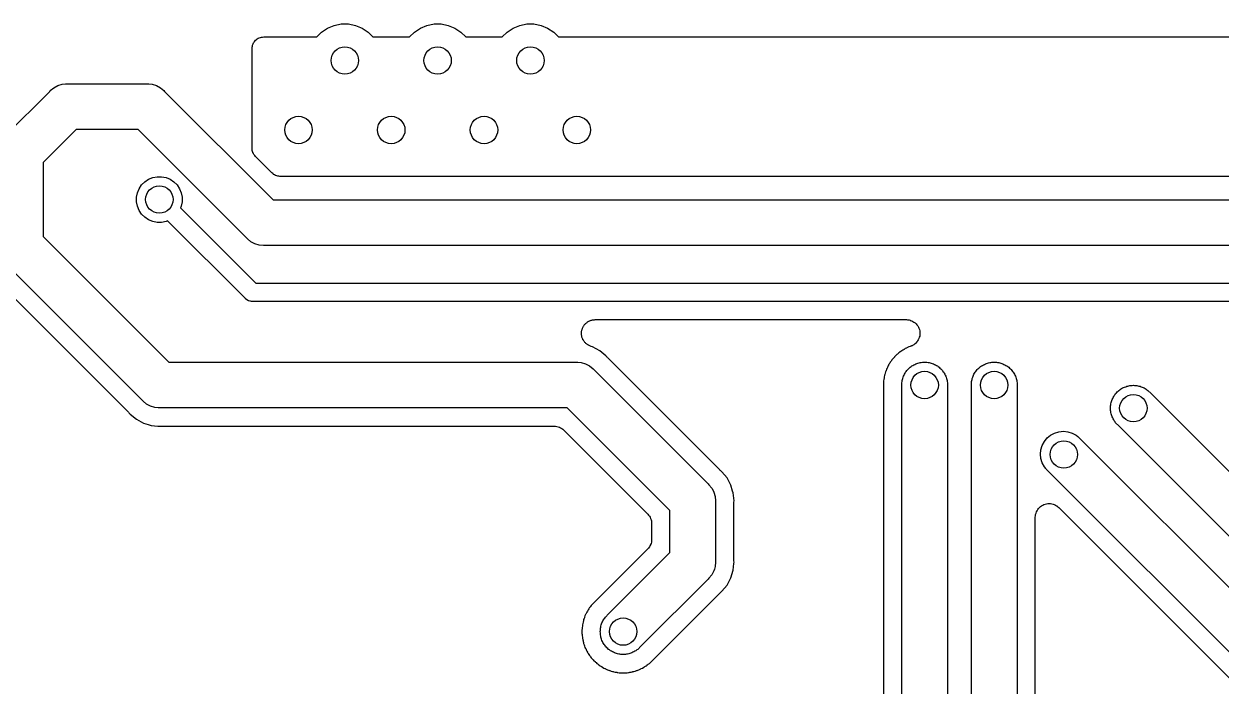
# Model space of a CAD drawing. Extents: x 86.1 to 156.1, y -71.5 to -29.3.
# Drawn here: x 101.9 to 115.01, y -36.57 to -29.32 of the extents above; entities that cross this region are included whole.
import ezdxf

# ---------------------------------------------------------------- set-up
doc = ezdxf.new("R2010")
doc.units = 0
doc.layers.add('BLACK', color=7, linetype='CONTINUOUS')

msp = doc.modelspace()

# ---------------------------------------------------------------- linework, layer by layer
at = {"layer": 'BLACK', "linetype": 'CONTINUOUS'}
for p, q in [((105.155, -29.4073), (105.221, -29.3635)), ((105.221, -29.3635), (105.293, -29.3334)), ((105.293, -29.3334), (105.371, -29.318)), ((105.371, -29.318), (105.449, -29.318)), ((105.449, -29.318), (105.527, -29.3334)), ((105.527, -29.3334), (105.599, -29.3635)), ((105.599, -29.3635), (105.665, -29.4073)), ((106.171, -29.4073), (106.237, -29.3635)), ((106.237, -29.3635), (106.309, -29.3334)), ((106.309, -29.3334), (106.387, -29.318)), ((106.387, -29.318), (106.465, -29.318)), ((106.465, -29.318), (106.543, -29.3334)), ((106.543, -29.3334), (106.615, -29.3635)), ((106.615, -29.3635), (106.681, -29.4073)), ((107.187, -29.4073), (107.253, -29.3635)), ((107.253, -29.3635), (107.325, -29.3334)), ((107.325, -29.3334), (107.403, -29.318)), ((107.403, -29.318), (107.481, -29.318)), ((107.481, -29.318), (107.559, -29.3334)), ((107.559, -29.3334), (107.631, -29.3635)), ((107.631, -29.3635), (107.697, -29.4073)), ((104.424, -29.5061), (104.432, -29.4969)), ((104.432, -29.4963), (104.441, -29.4888)), ((104.432, -29.4966), (104.432, -29.4963)), ((104.432, -29.4969), (104.432, -29.4966)), ((104.441, -29.4888), (104.451, -29.4812)), ((104.451, -29.4807), (104.462, -29.4752)), ((104.451, -29.481), (104.451, -29.4807)), ((104.451, -29.4812), (104.451, -29.481)), ((104.462, -29.4752), (104.473, -29.4696)), ((104.473, -29.4692), (104.485, -29.4659)), ((104.473, -29.4695), (104.473, -29.4692)), ((104.473, -29.4696), (104.473, -29.4695)), ((104.485, -29.4659), (104.496, -29.4624)), ((104.496, -29.4624), (104.497, -29.4624)), ((104.497, -29.4622), (104.509, -29.4612)), ((104.497, -29.4624), (104.497, -29.4622)), ((104.509, -29.4612), (104.521, -29.46)), ((104.521, -29.46), (105.102, -29.46)), ((105.102, -29.46), (105.155, -29.4073)), ((105.665, -29.4073), (105.718, -29.46)), ((105.718, -29.46), (106.118, -29.46)), ((106.118, -29.46), (106.171, -29.4073)), ((106.681, -29.4073), (106.734, -29.46)), ((106.734, -29.46), (107.134, -29.46)), ((107.134, -29.46), (107.187, -29.4073)), ((107.697, -29.4073), (107.75, -29.46)), ((107.75, -29.46), (130.017, -29.46)), ((104.394, -29.5852), (104.395, -29.5733)), ((104.394, -29.5861), (104.394, -29.5852)), ((104.394, -29.587), (104.394, -29.5861)), ((104.394, -29.5861), (104.394, -29.5861)), ((104.394, -29.5861), (104.394, -29.5861)), ((104.394, -30.681), (104.394, -29.587)), ((104.395, -29.5733), (104.397, -29.5615)), ((104.397, -29.5606), (104.4, -29.5492)), ((104.397, -29.561), (104.397, -29.5606)), ((104.397, -29.5615), (104.397, -29.561)), ((104.4, -29.5492), (104.404, -29.5378)), ((104.404, -29.537), (104.41, -29.5265)), ((104.404, -29.5374), (104.404, -29.537)), ((104.404, -29.5378), (104.404, -29.5374)), ((104.41, -29.5265), (104.416, -29.516)), ((104.416, -29.5152), (104.424, -29.5061)), ((104.416, -29.5156), (104.416, -29.5152)), ((104.416, -29.516), (104.416, -29.5156)), ((102.184, -30.0484), (102.222, -30.0171)), ((102.222, -30.0171), (102.266, -29.9939)), ((102.266, -29.9939), (102.313, -29.9796)), ((102.313, -29.9796), (102.35, -29.976)), ((102.35, -29.976), (102.362, -29.9748)), ((102.35, -29.976), (102.35, -29.976)), ((102.362, -29.9748), (102.374, -29.976)), ((102.374, -29.976), (103.238, -29.976)), ((103.238, -29.976), (103.25, -29.9748)), ((103.25, -29.9748), (103.262, -29.976)), ((103.262, -29.976), (103.299, -29.9796)), ((103.299, -29.9796), (103.346, -29.9939)), ((103.346, -29.9939), (103.39, -30.0171)), ((103.39, -30.0171), (103.428, -30.0484)), ((101.686, -30.5485), (102.177, -30.0579)), ((102.177, -30.0579), (102.184, -30.0484)), ((103.428, -30.0484), (103.435, -30.0579)), ((103.435, -30.0579), (104.624, -31.246)), ((102.466, -30.476), (102.104, -30.8376)), ((103.146, -30.476), (102.466, -30.476)), ((104.335, -31.6641), (103.146, -30.476)), ((104.395, -30.6927), (104.394, -30.681)), ((104.396, -30.7044), (104.395, -30.6927)), ((104.396, -30.705), (104.396, -30.7044)), ((104.396, -30.7057), (104.396, -30.705)), ((104.4, -30.7169), (104.396, -30.7057)), ((104.403, -30.7282), (104.4, -30.7169)), ((104.403, -30.7288), (104.403, -30.7282)), ((104.404, -30.7294), (104.403, -30.7288)), ((104.409, -30.7398), (104.404, -30.7294)), ((104.414, -30.7502), (104.409, -30.7398)), ((104.415, -30.7507), (104.414, -30.7502)), ((104.415, -30.7513), (104.415, -30.7507)), ((104.423, -30.7604), (104.415, -30.7513)), ((104.43, -30.7695), (104.423, -30.7604)), ((104.431, -30.7705), (104.43, -30.7695)), ((104.431, -30.7708), (104.431, -30.7705)), ((104.431, -30.7705), (104.431, -30.7705)), ((104.431, -30.7705), (104.431, -30.7705)), ((104.611, -30.9508), (104.431, -30.7708)), ((102.104, -30.8376), (102.104, -31.6464)), ((103.184, -31.0826), (103.219, -31.0478)), ((103.219, -31.0478), (103.26, -31.0205)), ((103.26, -31.0205), (103.305, -31.0016)), ((103.305, -31.0016), (103.353, -30.992)), ((103.353, -30.992), (103.403, -30.992)), ((103.403, -30.992), (103.451, -31.0016)), ((103.451, -31.0016), (103.496, -31.0205)), ((103.496, -31.0205), (103.537, -31.0478)), ((103.537, -31.0478), (103.572, -31.0826)), ((104.62, -30.9582), (104.611, -30.9508)), ((104.629, -30.9658), (104.62, -30.9582)), ((104.63, -30.9661), (104.629, -30.9658)), ((104.63, -30.9665), (104.63, -30.9661)), ((104.641, -30.9721), (104.63, -30.9665)), ((104.651, -30.9777), (104.641, -30.9721)), ((104.652, -30.9779), (104.651, -30.9777)), ((104.652, -30.9782), (104.652, -30.9779)), ((104.663, -30.9817), (104.652, -30.9782)), ((104.675, -30.9852), (104.663, -30.9817)), ((104.675, -30.9853), (104.675, -30.9852)), ((104.676, -30.9855), (104.675, -30.9853)), ((104.688, -30.9867), (104.676, -30.9855)), ((104.699, -30.988), (104.688, -30.9867)), ((104.701, -30.988), (104.699, -30.988)), ((128.168, -30.988), (104.701, -30.988)), ((104.701, -30.988), (104.701, -30.988)), ((104.701, -30.988), (104.701, -30.988)), ((104.701, -30.988), (104.701, -30.988)), ((103.128, -31.2174), (103.138, -31.1691)), ((103.138, -31.1691), (103.156, -31.1236)), ((103.156, -31.1236), (103.184, -31.0826)), ((103.572, -31.0826), (103.6, -31.1236)), ((103.6, -31.1236), (103.618, -31.1691)), ((103.618, -31.1691), (103.628, -31.2174)), ((103.128, -31.2666), (103.128, -31.2174)), ((103.138, -31.3149), (103.128, -31.2666)), ((103.156, -31.3604), (103.138, -31.3149)), ((103.618, -31.3149), (103.611, -31.3333)), ((103.611, -31.3333), (104.435, -32.158)), ((103.628, -31.2666), (103.618, -31.3149)), ((103.628, -31.2174), (103.628, -31.2666)), ((104.624, -31.246), (128.004, -31.246)), ((103.184, -31.4014), (103.156, -31.3604)), ((103.219, -31.4362), (103.184, -31.4014)), ((103.26, -31.4635), (103.219, -31.4362)), ((103.305, -31.4824), (103.26, -31.4635)), ((103.353, -31.492), (103.305, -31.4824)), ((103.403, -31.492), (103.353, -31.492)), ((103.451, -31.4824), (103.403, -31.492)), ((103.469, -31.4748), (103.451, -31.4824)), ((104.32, -32.3252), (103.469, -31.4748)), ((102.104, -31.6464), (103.482, -33.024)), ((104.342, -31.6736), (104.335, -31.6641)), ((104.38, -31.7049), (104.342, -31.6736)), ((104.417, -31.7243), (104.38, -31.7049)), ((104.424, -31.7281), (104.417, -31.7243)), ((104.471, -31.7424), (104.424, -31.7281)), ((104.52, -31.7472), (104.471, -31.7424)), ((104.532, -31.746), (104.52, -31.7472)), ((127.912, -31.746), (104.532, -31.746)), ((103.193, -33.4421), (101.686, -31.9355)), ((101.557, -32.089), (103.039, -33.5714)), ((104.435, -32.158), (123.439, -32.158)), ((104.323, -32.3291), (104.32, -32.3252)), ((104.338, -32.3415), (104.323, -32.3291)), ((104.356, -32.3508), (104.338, -32.3415)), ((104.369, -32.3548), (104.356, -32.3508)), ((104.374, -32.3566), (104.369, -32.3548)), ((104.376, -32.3567), (104.374, -32.3566)), ((104.389, -32.358), (104.376, -32.3567)), ((104.394, -32.3585), (104.389, -32.358)), ((104.389, -32.358), (104.389, -32.358)), ((104.399, -32.358), (104.394, -32.3585)), ((123.403, -32.358), (104.399, -32.358)), ((108.013, -32.6499), (108.016, -32.6433)), ((108.016, -32.6433), (108.019, -32.6365)), ((108.019, -32.6365), (108.023, -32.6305)), ((108.023, -32.6305), (108.027, -32.6241)), ((108.027, -32.6241), (108.031, -32.6184)), ((108.031, -32.6184), (108.036, -32.6122)), ((108.036, -32.6122), (108.041, -32.6071)), ((108.041, -32.6071), (108.045, -32.6016)), ((108.045, -32.6016), (108.051, -32.5969)), ((108.051, -32.5969), (108.056, -32.5916)), ((108.056, -32.5916), (108.062, -32.5876)), ((108.062, -32.5876), (108.068, -32.5831)), ((108.068, -32.5831), (108.075, -32.5796)), ((108.075, -32.5796), (108.081, -32.5755)), ((108.081, -32.5755), (108.088, -32.5727)), ((108.088, -32.5727), (108.094, -32.5693)), ((108.094, -32.5693), (108.101, -32.5672)), ((108.101, -32.5672), (108.108, -32.5643)), ((108.108, -32.5643), (108.115, -32.563)), ((108.115, -32.563), (108.122, -32.5609)), ((108.122, -32.5609), (108.129, -32.5601)), ((108.129, -32.5601), (108.137, -32.5587)), ((108.137, -32.5587), (108.144, -32.5587)), ((108.144, -32.5587), (108.151, -32.558)), ((108.151, -32.558), (111.559, -32.558)), ((111.559, -32.558), (111.56, -32.558)), ((111.56, -32.558), (111.56, -32.558)), ((111.56, -32.558), (111.56, -32.558)), ((111.56, -32.558), (111.561, -32.558)), ((111.561, -32.558), (111.572, -32.5593)), ((111.572, -32.5593), (111.574, -32.5593)), ((111.574, -32.5593), (111.576, -32.5598)), ((111.576, -32.5598), (111.59, -32.5612)), ((111.59, -32.5612), (111.59, -32.5613)), ((111.59, -32.5613), (111.59, -32.5613)), ((111.59, -32.5613), (111.602, -32.5652)), ((111.602, -32.5652), (111.603, -32.5654)), ((111.603, -32.5654), (111.603, -32.5656)), ((111.603, -32.5656), (111.603, -32.5656)), ((111.603, -32.5656), (111.617, -32.5701)), ((111.617, -32.5701), (111.618, -32.5701)), ((111.618, -32.5701), (111.618, -32.5701)), ((111.618, -32.5701), (111.63, -32.5771)), ((111.63, -32.5771), (111.643, -32.5841)), ((111.643, -32.5841), (111.643, -32.5842)), ((111.643, -32.5842), (111.643, -32.5842)), ((111.643, -32.5842), (111.655, -32.5938)), ((111.655, -32.5938), (111.666, -32.6029)), ((111.666, -32.6029), (111.666, -32.603)), ((111.666, -32.603), (111.666, -32.603)), ((111.666, -32.603), (111.675, -32.6145)), ((111.675, -32.6145), (111.684, -32.6257)), ((111.684, -32.6257), (111.684, -32.6258)), ((111.684, -32.6258), (111.684, -32.6259)), ((111.684, -32.6259), (111.691, -32.6392)), ((111.691, -32.6392), (111.698, -32.6516)), ((108.001, -32.707), (108.002, -32.6996)), ((108.002, -32.7142), (108.001, -32.707)), ((108.002, -32.6921), (108.003, -32.685)), ((108.002, -32.6996), (108.002, -32.6921)), ((108.002, -32.7214), (108.002, -32.7142)), ((108.003, -32.7287), (108.002, -32.7214)), ((108.003, -32.685), (108.004, -32.6778)), ((108.004, -32.7361), (108.003, -32.7287)), ((108.004, -32.6778), (108.006, -32.6707)), ((108.006, -32.743), (108.004, -32.7361)), ((108.006, -32.6707), (108.008, -32.6635)), ((108.007, -32.7502), (108.006, -32.743)), ((108.01, -32.7571), (108.007, -32.7502)), ((108.008, -32.6635), (108.011, -32.6568)), ((108.012, -32.7642), (108.01, -32.7571)), ((108.011, -32.6568), (108.013, -32.6499)), ((108.015, -32.7706), (108.012, -32.7642)), ((108.018, -32.7773), (108.015, -32.7706)), ((108.022, -32.7836), (108.018, -32.7773)), ((111.697, -32.7661), (111.69, -32.7786)), ((111.69, -32.7786), (111.69, -32.7789)), ((111.701, -32.7515), (111.697, -32.7659)), ((111.697, -32.7659), (111.697, -32.766)), ((111.697, -32.766), (111.697, -32.7661)), ((111.698, -32.6516), (111.698, -32.6517)), ((111.698, -32.6517), (111.698, -32.6518)), ((111.698, -32.6518), (111.702, -32.6664)), ((111.706, -32.7382), (111.701, -32.7515)), ((111.702, -32.6664), (111.706, -32.6797)), ((111.706, -32.6797), (111.706, -32.6798)), ((111.706, -32.6798), (111.706, -32.6799)), ((111.706, -32.6799), (111.707, -32.6947)), ((111.707, -32.7235), (111.706, -32.738)), ((111.706, -32.738), (111.706, -32.7381)), ((111.706, -32.7381), (111.706, -32.7382)), ((111.707, -32.6947), (111.709, -32.7089)), ((111.709, -32.709), (111.707, -32.7235)), ((111.709, -32.7089), (111.709, -32.7089)), ((111.709, -32.7089), (111.709, -32.709)), ((108.026, -32.7901), (108.022, -32.7836)), ((108.03, -32.7958), (108.026, -32.7901)), ((108.034, -32.8018), (108.03, -32.7958)), ((108.039, -32.8072), (108.034, -32.8018)), ((108.044, -32.813), (108.039, -32.8072)), ((108.049, -32.8176), (108.044, -32.813)), ((108.055, -32.8228), (108.049, -32.8176)), ((108.061, -32.827), (108.055, -32.8228)), ((108.066, -32.8318), (108.061, -32.827)), ((108.073, -32.8353), (108.066, -32.8318)), ((108.079, -32.8394), (108.073, -32.8353)), ((108.085, -32.8423), (108.079, -32.8394)), ((108.092, -32.8459), (108.085, -32.8423)), ((108.099, -32.8481), (108.092, -32.8459)), ((108.106, -32.8509), (108.099, -32.8481)), ((108.108, -32.8515), (108.106, -32.8509)), ((108.123, -32.8562), (108.108, -32.8515)), ((108.201, -32.898), (108.123, -32.8562)), ((108.27, -32.9543), (108.201, -32.898)), ((111.496, -32.9088), (111.49, -32.9122)), ((111.497, -32.9074), (111.496, -32.9088)), ((111.509, -32.898), (111.497, -32.9074)), ((111.522, -32.891), (111.509, -32.898)), ((111.527, -32.8875), (111.522, -32.891)), ((111.533, -32.8846), (111.527, -32.8875)), ((111.535, -32.8835), (111.533, -32.8846)), ((111.547, -32.8752), (111.535, -32.8835)), ((111.561, -32.8695), (111.547, -32.8752)), ((111.566, -32.8666), (111.561, -32.8695)), ((111.572, -32.8642), (111.566, -32.8666)), ((111.574, -32.8632), (111.572, -32.8642)), ((111.587, -32.8562), (111.574, -32.8632)), ((111.601, -32.8519), (111.587, -32.8562)), ((111.607, -32.8495), (111.601, -32.8519)), ((111.613, -32.8478), (111.607, -32.8495)), ((111.615, -32.847), (111.613, -32.8478)), ((111.616, -32.8466), (111.615, -32.847)), ((111.622, -32.8432), (111.616, -32.8466)), ((111.628, -32.8407), (111.622, -32.8432)), ((111.633, -32.8373), (111.628, -32.8407)), ((111.642, -32.8329), (111.633, -32.8373)), ((111.649, -32.8269), (111.642, -32.8328)), ((111.642, -32.8328), (111.642, -32.8329)), ((111.642, -32.8329), (111.642, -32.8329)), ((111.653, -32.8245), (111.649, -32.8269)), ((111.656, -32.8215), (111.653, -32.8245)), ((111.664, -32.8144), (111.656, -32.8215)), ((111.672, -32.8055), (111.664, -32.8143)), ((111.664, -32.8143), (111.664, -32.8144)), ((111.664, -32.8144), (111.664, -32.8144)), ((111.673, -32.8039), (111.672, -32.8055)), ((111.675, -32.8019), (111.673, -32.8039)), ((111.683, -32.7919), (111.675, -32.8019)), ((111.689, -32.7801), (111.683, -32.7917)), ((111.683, -32.7917), (111.683, -32.7918)), ((111.683, -32.7918), (111.683, -32.7919)), ((111.69, -32.7796), (111.689, -32.7801)), ((111.69, -32.7789), (111.69, -32.7796)), ((103.482, -33.024), (107.938, -33.024)), ((107.938, -33.024), (107.95, -33.0228)), ((107.95, -33.0228), (107.962, -33.024)), ((107.962, -33.024), (107.999, -33.0276)), ((107.999, -33.0276), (108.046, -33.0419)), ((108.279, -32.9657), (108.27, -32.9543)), ((108.284, -32.9702), (108.279, -32.9657)), ((108.288, -32.9752), (108.284, -32.9702)), ((108.289, -32.9767), (108.288, -32.9752)), ((109.517, -34.205), (108.289, -32.9767)), ((111.376, -33.0377), (111.372, -33.0429)), ((111.377, -33.0359), (111.376, -33.0377)), ((111.384, -33.0228), (111.377, -33.0359)), ((111.393, -33.0113), (111.384, -33.0228)), ((111.397, -33.0061), (111.393, -33.0113)), ((111.401, -33.0012), (111.397, -33.0061)), ((111.402, -32.9995), (111.401, -33.0012)), ((111.41, -32.9871), (111.402, -32.9995)), ((111.421, -32.9766), (111.41, -32.9871)), ((111.425, -32.9717), (111.421, -32.9766)), ((111.43, -32.9673), (111.425, -32.9717)), ((111.431, -32.9657), (111.43, -32.9673)), ((111.44, -32.9543), (111.431, -32.9657)), ((111.452, -32.9448), (111.44, -32.9543)), ((111.456, -32.9404), (111.452, -32.9448)), ((111.461, -32.9364), (111.456, -32.9404)), ((111.463, -32.935), (111.461, -32.9364)), ((111.473, -32.9245), (111.463, -32.935)), ((111.485, -32.9162), (111.473, -32.9245)), ((111.49, -32.9122), (111.485, -32.9162)), ((111.664, -33.0419), (111.676, -33.0383)), ((111.676, -33.0383), (111.687, -33.0336)), ((111.687, -33.0336), (111.699, -33.0312)), ((111.699, -33.0312), (111.711, -33.0276)), ((111.711, -33.0276), (111.723, -33.0264)), ((111.723, -33.0264), (111.735, -33.024)), ((111.735, -33.024), (111.748, -33.024)), ((111.748, -33.024), (111.76, -33.0228)), ((111.76, -33.0228), (111.772, -33.024)), ((111.772, -33.024), (111.785, -33.024)), ((111.785, -33.024), (111.797, -33.0264)), ((111.797, -33.0264), (111.809, -33.0276)), ((111.809, -33.0276), (111.821, -33.0312)), ((111.821, -33.0312), (111.833, -33.0336)), ((111.833, -33.0336), (111.844, -33.0383)), ((111.844, -33.0383), (111.856, -33.0419)), ((112.426, -33.0419), (112.438, -33.0383)), ((112.438, -33.0383), (112.449, -33.0336)), ((112.449, -33.0336), (112.461, -33.0312)), ((112.461, -33.0312), (112.473, -33.0276)), ((112.473, -33.0276), (112.485, -33.0264)), ((112.485, -33.0264), (112.497, -33.024)), ((112.497, -33.024), (112.51, -33.024)), ((112.51, -33.024), (112.522, -33.0228)), ((112.522, -33.0228), (112.534, -33.024)), ((112.534, -33.024), (112.547, -33.024)), ((112.547, -33.024), (112.559, -33.0264)), ((112.559, -33.0264), (112.571, -33.0276)), ((112.571, -33.0276), (112.583, -33.0312)), ((112.583, -33.0312), (112.595, -33.0336)), ((112.595, -33.0336), (112.606, -33.0383)), ((112.606, -33.0383), (112.618, -33.0419)), ((108.046, -33.0419), (108.09, -33.0651)), ((108.09, -33.0651), (108.128, -33.0964)), ((108.128, -33.0964), (108.135, -33.1059)), ((108.135, -33.1059), (109.388, -34.3585)), ((111.321, -33.1716), (111.317, -33.1858)), ((111.322, -33.1654), (111.321, -33.1716)), ((111.324, -33.1594), (111.322, -33.1654)), ((111.327, -33.1427), (111.324, -33.1573)), ((111.324, -33.1573), (111.324, -33.1594)), ((111.333, -33.129), (111.327, -33.1427)), ((111.335, -33.123), (111.333, -33.129)), ((111.337, -33.1172), (111.335, -33.123)), ((111.338, -33.1152), (111.337, -33.1172)), ((111.342, -33.101), (111.338, -33.1152)), ((111.349, -33.0879), (111.342, -33.101)), ((111.352, -33.082), (111.349, -33.0879)), ((111.355, -33.0765), (111.352, -33.082)), ((111.356, -33.0746), (111.355, -33.0765)), ((111.361, -33.0608), (111.356, -33.0746)), ((111.369, -33.0485), (111.361, -33.0608)), ((111.372, -33.0429), (111.369, -33.0485)), ((111.528, -33.1779), (111.534, -33.167)), ((111.534, -33.167), (111.538, -33.1556)), ((111.538, -33.1556), (111.545, -33.1453)), ((111.545, -33.1453), (111.551, -33.1344)), ((111.551, -33.1344), (111.559, -33.1249)), ((111.559, -33.1249), (111.566, -33.1146)), ((111.566, -33.1146), (111.575, -33.1059)), ((111.575, -33.1059), (111.582, -33.0964)), ((111.582, -33.0964), (111.592, -33.0885)), ((111.592, -33.0885), (111.601, -33.0798)), ((111.601, -33.0798), (111.611, -33.0729)), ((111.611, -33.0729), (111.62, -33.0651)), ((111.62, -33.0651), (111.631, -33.0593)), ((111.631, -33.0593), (111.642, -33.0525)), ((111.642, -33.0525), (111.653, -33.0477)), ((111.653, -33.0477), (111.664, -33.0419)), ((111.856, -33.0419), (111.867, -33.0477)), ((111.867, -33.0477), (111.878, -33.0525)), ((111.878, -33.0525), (111.889, -33.0593)), ((111.889, -33.0593), (111.9, -33.0651)), ((111.9, -33.0651), (111.909, -33.073)), ((111.909, -33.073), (111.919, -33.0798)), ((111.919, -33.0798), (111.928, -33.0885)), ((111.928, -33.0885), (111.938, -33.0964)), ((111.938, -33.0964), (111.945, -33.1059)), ((111.945, -33.1059), (111.954, -33.1146)), ((111.954, -33.1146), (111.961, -33.1249)), ((111.961, -33.1249), (111.969, -33.1344)), ((111.969, -33.1344), (111.975, -33.1453)), ((111.975, -33.1453), (111.982, -33.1556)), ((111.982, -33.1556), (111.986, -33.167)), ((111.986, -33.167), (111.992, -33.1779)), ((112.29, -33.1779), (112.296, -33.167)), ((112.296, -33.167), (112.3, -33.1556)), ((112.3, -33.1556), (112.307, -33.1453)), ((112.307, -33.1453), (112.313, -33.1344)), ((112.313, -33.1344), (112.321, -33.1249)), ((112.321, -33.1249), (112.328, -33.1146)), ((112.328, -33.1146), (112.337, -33.1059)), ((112.337, -33.1059), (112.344, -33.0964)), ((112.344, -33.0964), (112.354, -33.0885)), ((112.354, -33.0885), (112.363, -33.0798)), ((112.363, -33.0798), (112.373, -33.0729)), ((112.373, -33.0729), (112.382, -33.0651)), ((112.382, -33.0651), (112.393, -33.0593)), ((112.393, -33.0593), (112.404, -33.0525)), ((112.404, -33.0525), (112.415, -33.0477)), ((112.415, -33.0477), (112.426, -33.0419)), ((112.618, -33.0419), (112.629, -33.0477)), ((112.629, -33.0477), (112.64, -33.0525)), ((112.64, -33.0525), (112.651, -33.0593)), ((112.651, -33.0593), (112.662, -33.0651)), ((112.662, -33.0651), (112.671, -33.073)), ((112.671, -33.073), (112.681, -33.0798)), ((112.681, -33.0798), (112.69, -33.0885)), ((112.69, -33.0885), (112.7, -33.0964)), ((112.7, -33.0964), (112.707, -33.1059)), ((112.707, -33.1059), (112.716, -33.1146)), ((112.716, -33.1146), (112.723, -33.1249)), ((112.723, -33.1249), (112.731, -33.1344)), ((112.731, -33.1344), (112.737, -33.1453)), ((112.737, -33.1453), (112.744, -33.1556)), ((112.744, -33.1556), (112.748, -33.167)), ((112.748, -33.167), (112.754, -33.1779)), ((111.313, -33.2151), (111.31, -33.2297)), ((111.31, -33.2297), (111.31, -33.3331)), ((111.314, -33.2088), (111.313, -33.2151)), ((111.315, -33.2026), (111.314, -33.2088)), ((111.317, -33.1858), (111.315, -33.2005)), ((111.315, -33.2005), (111.315, -33.2026)), ((111.51, -33.2494), (111.512, -33.2373)), ((111.51, -33.2986), (111.51, -33.2494)), ((111.51, -41.6437), (111.51, -33.2986)), ((111.51, -33.2986), (111.51, -33.2986)), ((111.512, -33.2373), (111.514, -33.225)), ((111.514, -33.225), (111.517, -33.2132)), ((111.517, -33.2132), (111.52, -33.2011)), ((111.52, -33.2011), (111.524, -33.1897)), ((111.524, -33.1897), (111.528, -33.1779)), ((111.992, -33.1779), (111.996, -33.1897)), ((111.996, -33.1897), (112, -33.2011)), ((112, -33.2011), (112.003, -33.2132)), ((112.003, -33.2132), (112.006, -33.225)), ((112.006, -33.225), (112.008, -33.2373)), ((112.008, -33.2373), (112.01, -33.2494)), ((112.01, -33.2494), (112.01, -42.517)), ((112.272, -33.2494), (112.274, -33.2373)), ((112.272, -33.2986), (112.272, -33.2494)), ((112.272, -38.8497), (112.272, -33.2986)), ((112.272, -33.2986), (112.272, -33.2986)), ((112.274, -33.2373), (112.276, -33.225)), ((112.276, -33.225), (112.279, -33.2132)), ((112.279, -33.2132), (112.282, -33.2011)), ((112.282, -33.2011), (112.286, -33.1897)), ((112.286, -33.1897), (112.29, -33.1779)), ((112.754, -33.1779), (112.758, -33.1897)), ((112.758, -33.1897), (112.762, -33.2011)), ((112.762, -33.2011), (112.765, -33.2132)), ((112.765, -33.2132), (112.768, -33.225)), ((112.768, -33.225), (112.77, -33.2373)), ((112.77, -33.2373), (112.772, -33.2494)), ((112.772, -33.2494), (112.772, -38.7584)), ((113.928, -33.3065), (113.939, -33.3017)), ((113.939, -33.3017), (113.95, -33.2959)), ((113.95, -33.2959), (113.962, -33.2923)), ((113.962, -33.2923), (113.973, -33.2876)), ((113.973, -33.2876), (113.985, -33.2852)), ((113.985, -33.2852), (113.997, -33.2816)), ((113.997, -33.2816), (114.009, -33.2804)), ((114.009, -33.2804), (114.021, -33.278)), ((114.021, -33.278), (114.034, -33.278)), ((114.034, -33.278), (114.046, -33.2768)), ((114.046, -33.2768), (114.058, -33.278)), ((114.058, -33.278), (114.071, -33.278)), ((114.071, -33.278), (114.083, -33.2804)), ((114.083, -33.2804), (114.095, -33.2816)), ((114.095, -33.2816), (114.107, -33.2852)), ((114.107, -33.2852), (114.119, -33.2876)), ((114.119, -33.2876), (114.13, -33.2923)), ((114.13, -33.2923), (114.142, -33.2959)), ((114.142, -33.2959), (114.153, -33.3017)), ((114.153, -33.3017), (114.164, -33.3065)), ((111.31, -33.3331), (111.31, -33.3331)), ((111.31, -33.3331), (111.31, -41.6265)), ((113.81, -33.4437), (113.814, -33.4319)), ((113.814, -33.4319), (113.82, -33.421)), ((113.82, -33.421), (113.824, -33.4096)), ((113.824, -33.4096), (113.831, -33.3993)), ((113.831, -33.3993), (113.837, -33.3884)), ((113.837, -33.3884), (113.845, -33.3789)), ((113.845, -33.3789), (113.852, -33.3686)), ((113.852, -33.3686), (113.861, -33.3599)), ((113.861, -33.3599), (113.868, -33.3504)), ((113.868, -33.3504), (113.878, -33.3426)), ((113.878, -33.3426), (113.887, -33.3338)), ((113.887, -33.3338), (113.897, -33.3269)), ((113.897, -33.3269), (113.906, -33.3191)), ((113.906, -33.3191), (113.917, -33.3133)), ((113.917, -33.3133), (113.928, -33.3065)), ((114.164, -33.3065), (114.175, -33.3133)), ((114.175, -33.3133), (114.186, -33.3191)), ((114.186, -33.3191), (114.195, -33.3269)), ((114.195, -33.3269), (114.205, -33.3338)), ((114.205, -33.3338), (114.24, -33.3686)), ((114.24, -33.3686), (114.24, -33.3686)), ((114.24, -33.3686), (121.262, -40.39)), ((103.2, -33.4516), (103.193, -33.4421)), ((103.238, -33.4829), (103.2, -33.4516)), ((103.282, -33.5061), (103.238, -33.4829)), ((103.329, -33.5204), (103.282, -33.5061)), ((103.366, -33.524), (103.329, -33.5204)), ((103.378, -33.5252), (103.366, -33.524)), ((103.366, -33.524), (103.366, -33.524)), ((103.39, -33.524), (103.378, -33.5252)), ((107.846, -33.524), (103.39, -33.524)), ((108.97, -34.6476), (107.846, -33.524)), ((113.795, -33.528), (113.796, -33.5157)), ((113.796, -33.5403), (113.795, -33.528)), ((113.796, -33.5034), (113.798, -33.4913)), ((113.796, -33.5157), (113.796, -33.5034)), ((113.796, -33.5526), (113.796, -33.5403)), ((113.798, -33.5647), (113.796, -33.5526)), ((113.798, -33.4913), (113.8, -33.479)), ((113.8, -33.577), (113.798, -33.5647)), ((113.8, -33.479), (113.803, -33.4672)), ((113.803, -33.4672), (113.806, -33.4551)), ((113.806, -33.4551), (113.81, -33.4437)), ((103.039, -33.5714), (103.04, -33.5728)), ((103.04, -33.5728), (103.044, -33.5778)), ((103.044, -33.5778), (103.049, -33.5823)), ((103.049, -33.5823), (103.058, -33.5937)), ((103.058, -33.5937), (103.127, -33.65)), ((103.127, -33.65), (103.205, -33.6918)), ((103.205, -33.6918), (103.257, -33.7074)), ((113.803, -33.5888), (113.8, -33.577)), ((113.806, -33.6009), (113.803, -33.5888)), ((113.81, -33.6123), (113.806, -33.6009)), ((113.814, -33.6241), (113.81, -33.6123)), ((113.82, -33.635), (113.814, -33.6241)), ((113.824, -33.6464), (113.82, -33.635)), ((113.831, -33.6567), (113.824, -33.6464)), ((113.837, -33.6676), (113.831, -33.6567)), ((113.845, -33.6771), (113.837, -33.6676)), ((113.852, -33.6874), (113.845, -33.6771)), ((113.887, -33.7222), (113.852, -33.6874)), ((103.257, -33.7074), (103.257, -33.7074)), ((103.257, -33.7074), (103.29, -33.7175)), ((103.29, -33.7175), (103.363, -33.7247)), ((103.363, -33.7247), (103.363, -33.7247)), ((103.363, -33.7247), (103.378, -33.7262)), ((103.378, -33.7262), (103.393, -33.7247)), ((103.393, -33.7247), (103.395, -33.7245)), ((103.395, -33.7245), (103.401, -33.7246)), ((103.401, -33.7246), (103.407, -33.724)), ((103.407, -33.724), (107.701, -33.724)), ((107.701, -33.724), (107.702, -33.724)), ((107.702, -33.724), (107.702, -33.724)), ((107.702, -33.724), (107.702, -33.724)), ((107.702, -33.724), (107.704, -33.724)), ((107.704, -33.724), (107.717, -33.7256)), ((107.717, -33.7256), (107.731, -33.727)), ((107.731, -33.727), (107.732, -33.7272)), ((107.732, -33.7272), (107.733, -33.7273)), ((107.733, -33.7273), (107.746, -33.7315)), ((107.746, -33.7315), (107.759, -33.7355)), ((107.759, -33.7355), (107.76, -33.7359)), ((107.76, -33.7359), (107.761, -33.7361)), ((107.761, -33.7361), (107.773, -33.7428)), ((107.773, -33.7428), (107.785, -33.7494)), ((107.785, -33.7494), (107.786, -33.7499)), ((107.786, -33.7499), (107.786, -33.7502)), ((107.786, -33.7502), (107.797, -33.7592)), ((107.797, -33.7592), (107.808, -33.7679)), ((107.808, -33.7679), (108.726, -34.6865)), ((113.102, -33.8544), (113.14, -33.8231)), ((113.14, -33.8231), (113.184, -33.7999)), ((113.184, -33.7999), (113.231, -33.7856)), ((113.231, -33.7856), (113.28, -33.7808)), ((113.28, -33.7808), (113.329, -33.7856)), ((113.329, -33.7856), (113.376, -33.7999)), ((113.376, -33.7999), (113.42, -33.8231)), ((113.42, -33.8231), (113.438, -33.8381)), ((120.973, -40.8081), (113.887, -33.7222)), ((113.887, -33.7222), (113.887, -33.7222)), ((113.034, -33.983), (113.048, -33.9359)), ((113.048, -33.9359), (113.071, -33.8924)), ((113.071, -33.8924), (113.102, -33.8544)), ((113.438, -33.8381), (113.443, -33.8418)), ((113.443, -33.8418), (113.478, -33.8766)), ((113.478, -33.8766), (113.478, -33.8766)), ((113.478, -33.8766), (120.754, -41.152)), ((113.029, -34.032), (113.034, -33.983)), ((113.034, -34.081), (113.029, -34.032)), ((113.048, -34.1281), (113.034, -34.081)), ((109.522, -34.209), (109.517, -34.205)), ((109.527, -34.2135), (109.522, -34.209)), ((109.528, -34.2148), (109.527, -34.2135)), ((109.54, -34.2243), (109.528, -34.2148)), ((113.071, -34.1716), (113.048, -34.1281)), ((113.086, -34.1898), (113.071, -34.1716)), ((113.09, -34.1954), (113.086, -34.1898)), ((113.125, -34.2302), (113.09, -34.1954)), ((109.596, -34.2928), (109.54, -34.2243)), ((109.638, -34.371), (109.596, -34.2928)), ((120.465, -41.5701), (113.125, -34.2302)), ((113.125, -34.2302), (113.125, -34.2302)), ((109.388, -34.3585), (109.398, -34.3664)), ((109.398, -34.3664), (109.429, -34.4044)), ((109.429, -34.4044), (109.446, -34.4356)), ((109.446, -34.4356), (109.452, -34.4479)), ((109.452, -34.4479), (109.466, -34.495)), ((109.657, -34.4356), (109.638, -34.371)), ((109.663, -34.4558), (109.657, -34.4356)), ((109.657, -34.4356), (109.657, -34.4356)), ((109.672, -34.544), (109.663, -34.4558)), ((109.466, -34.495), (109.471, -34.544)), ((109.471, -34.544), (109.47, -34.5563)), ((109.47, -34.5563), (109.47, -35.2017)), ((109.67, -34.5714), (109.671, -34.5651)), ((109.67, -34.5735), (109.67, -34.5714)), ((109.67, -35.1845), (109.67, -34.5735)), ((109.671, -34.5588), (109.672, -34.544)), ((109.671, -34.5651), (109.671, -34.5588)), ((113.017, -34.6154), (113.028, -34.6063)), ((113.028, -34.6063), (113.039, -34.5973)), ((113.039, -34.5973), (113.04, -34.5972)), ((113.04, -34.597), (113.053, -34.5903)), ((113.04, -34.5972), (113.04, -34.597)), ((113.053, -34.5903), (113.065, -34.5836)), ((113.065, -34.5836), (113.066, -34.5836)), ((113.066, -34.5834), (113.08, -34.5794)), ((113.066, -34.5836), (113.066, -34.5834)), ((113.08, -34.5794), (113.093, -34.5753)), ((113.093, -34.5753), (113.094, -34.5753)), ((113.094, -34.5752), (113.108, -34.5739)), ((113.094, -34.5753), (113.094, -34.5752)), ((113.108, -34.5739), (113.123, -34.5725)), ((113.123, -34.5725), (113.123, -34.5726)), ((113.123, -34.5726), (113.123, -34.5725)), ((113.123, -34.5725), (113.137, -34.574)), ((113.137, -34.574), (113.152, -34.5755)), ((113.152, -34.5755), (113.152, -34.5756)), ((113.152, -34.5756), (113.152, -34.5756)), ((113.152, -34.5756), (113.166, -34.5798)), ((113.166, -34.5798), (113.18, -34.584)), ((113.18, -34.584), (113.18, -34.5842)), ((113.18, -34.5842), (113.18, -34.5842)), ((113.18, -34.5842), (113.193, -34.5911)), ((113.193, -34.5911), (113.205, -34.5979)), ((113.205, -34.5979), (113.206, -34.598)), ((113.206, -34.598), (113.206, -34.5982)), ((113.206, -34.5982), (113.217, -34.6074)), ((113.217, -34.6074), (113.228, -34.6165)), ((108.726, -34.6865), (108.726, -34.6868)), ((108.726, -34.6868), (108.726, -34.6868)), ((108.726, -34.6868), (108.726, -34.6869)), ((108.726, -34.6869), (108.728, -34.688)), ((108.728, -34.688), (108.736, -34.6988)), ((108.736, -34.6988), (108.745, -34.7095)), ((108.745, -34.7095), (108.745, -34.7102)), ((108.745, -34.7102), (108.746, -34.7108)), ((108.746, -34.7108), (108.752, -34.7231)), ((108.752, -34.7231), (108.759, -34.7354)), ((108.759, -34.7354), (108.759, -34.7361)), ((108.759, -34.7361), (108.759, -34.7368)), ((108.759, -34.7368), (108.763, -34.7501)), ((108.97, -35.1104), (108.97, -34.6476)), ((112.972, -34.7204), (112.974, -34.7062)), ((112.972, -34.7209), (112.972, -34.7204)), ((112.972, -34.721), (112.972, -34.7209)), ((112.972, -34.7225), (112.972, -34.721)), ((112.972, -34.721), (112.972, -34.721)), ((112.972, -38.6135), (112.972, -34.7225)), ((112.974, -34.7062), (112.975, -34.6919)), ((112.975, -34.6913), (112.98, -34.6778)), ((112.975, -34.6916), (112.975, -34.6913)), ((112.975, -34.6919), (112.975, -34.6916)), ((112.98, -34.6778), (112.984, -34.6639)), ((112.984, -34.6634), (112.991, -34.651)), ((112.984, -34.6637), (112.984, -34.6634)), ((112.984, -34.6639), (112.984, -34.6637)), ((112.991, -34.651), (112.998, -34.6382)), ((112.998, -34.6378), (113.007, -34.6268)), ((112.998, -34.638), (112.998, -34.6378)), ((112.998, -34.6382), (112.998, -34.638)), ((113.007, -34.6268), (113.017, -34.6157)), ((113.017, -34.6156), (113.017, -34.6154)), ((113.017, -34.6157), (113.017, -34.6156)), ((113.228, -34.6165), (120.311, -41.6994)), ((108.763, -34.7501), (108.767, -34.7634)), ((108.767, -34.7634), (108.767, -34.7642)), ((108.767, -34.7642), (108.767, -34.7649)), ((108.767, -34.7649), (108.769, -34.7787)), ((108.769, -34.7787), (108.77, -34.7925)), ((108.77, -34.7925), (108.77, -34.9655)), ((108.767, -34.9967), (108.763, -35.0098)), ((108.768, -34.9813), (108.767, -34.9951)), ((108.767, -34.9951), (108.767, -34.9959)), ((108.767, -34.9959), (108.767, -34.9967)), ((108.77, -34.9676), (108.768, -34.9813)), ((108.77, -34.9655), (108.77, -34.966)), ((108.77, -34.966), (108.77, -34.966)), ((108.77, -34.966), (108.77, -34.966)), ((108.77, -34.966), (108.77, -34.9676)), ((108.726, -35.0715), (108.182, -35.616)), ((108.299, -35.7818), (108.97, -35.1104)), ((108.735, -35.0608), (108.726, -35.0715)), ((108.744, -35.0502), (108.735, -35.0608)), ((108.745, -35.0489), (108.744, -35.0495)), ((108.744, -35.0495), (108.744, -35.0502)), ((108.751, -35.0367), (108.745, -35.0489)), ((108.758, -35.0246), (108.751, -35.0367)), ((108.763, -35.0098), (108.758, -35.0231)), ((108.758, -35.0231), (108.758, -35.0238)), ((108.758, -35.0238), (108.758, -35.0246)), ((109.466, -35.263), (109.458, -35.2902)), ((109.471, -35.214), (109.466, -35.263)), ((109.47, -35.2017), (109.471, -35.214)), ((109.663, -35.3022), (109.671, -35.2288)), ((109.671, -35.1908), (109.67, -35.1845)), ((109.671, -35.1971), (109.671, -35.1908)), ((109.671, -35.1992), (109.671, -35.1971)), ((109.672, -35.214), (109.671, -35.1992)), ((109.671, -35.2287), (109.672, -35.214)), ((109.671, -35.2288), (109.671, -35.2287)), ((109.388, -35.3995), (108.652, -36.1354)), ((109.398, -35.3916), (109.388, -35.3995)), ((109.429, -35.3536), (109.398, -35.3916)), ((109.452, -35.3101), (109.429, -35.3536)), ((109.458, -35.2902), (109.452, -35.3101)), ((109.596, -35.4652), (109.638, -35.387)), ((109.638, -35.387), (109.663, -35.3022)), ((109.54, -35.5337), (109.596, -35.4652)), ((108.182, -35.6161), (108.108, -35.6891)), ((108.182, -35.616), (108.182, -35.6161)), ((108.818, -36.2524), (109.517, -35.553)), ((109.517, -35.553), (109.519, -35.5516)), ((109.519, -35.5516), (109.524, -35.5476)), ((109.524, -35.5476), (109.528, -35.5432)), ((109.528, -35.5432), (109.54, -35.5337)), ((108.047, -35.7899), (108.04, -35.803)), ((108.05, -35.784), (108.047, -35.7899)), ((108.053, -35.7785), (108.05, -35.784)), ((108.054, -35.7766), (108.053, -35.7785)), ((108.059, -35.7628), (108.054, -35.7766)), ((108.067, -35.7505), (108.059, -35.7628)), ((108.07, -35.7449), (108.067, -35.7505)), ((108.074, -35.7397), (108.07, -35.7449)), ((108.075, -35.7379), (108.074, -35.7397)), ((108.082, -35.7248), (108.075, -35.7379)), ((108.091, -35.7133), (108.082, -35.7248)), ((108.095, -35.7081), (108.091, -35.7133)), ((108.099, -35.7032), (108.095, -35.7081)), ((108.1, -35.7015), (108.099, -35.7032)), ((108.108, -35.6891), (108.1, -35.7015)), ((108.264, -35.8166), (108.299, -35.7818)), ((108.299, -35.7818), (108.299, -35.7818)), ((108.011, -35.9171), (108.008, -35.9317)), ((108.012, -35.9108), (108.011, -35.9171)), ((108.013, -35.9046), (108.012, -35.9108)), ((108.015, -35.8878), (108.013, -35.9026)), ((108.013, -35.9026), (108.013, -35.9046)), ((108.019, -35.8736), (108.015, -35.8878)), ((108.02, -35.8674), (108.019, -35.8736)), ((108.022, -35.8614), (108.02, -35.8674)), ((108.025, -35.8447), (108.022, -35.8593)), ((108.022, -35.8593), (108.022, -35.8614)), ((108.031, -35.831), (108.025, -35.8447)), ((108.033, -35.825), (108.031, -35.831)), ((108.035, -35.8192), (108.033, -35.825)), ((108.036, -35.8172), (108.035, -35.8192)), ((108.04, -35.803), (108.036, -35.8172)), ((108.212, -35.927), (108.215, -35.9152)), ((108.215, -35.9152), (108.218, -35.9031)), ((108.218, -35.9031), (108.222, -35.8917)), ((108.222, -35.8917), (108.226, -35.8799)), ((108.226, -35.8799), (108.232, -35.869)), ((108.232, -35.869), (108.236, -35.8576)), ((108.236, -35.8576), (108.243, -35.8473)), ((108.243, -35.8473), (108.249, -35.8364)), ((108.249, -35.8364), (108.257, -35.8269)), ((108.257, -35.8269), (108.264, -35.8166)), ((108.007, -35.9612), (108.006, -35.976)), ((108.006, -35.976), (108.007, -35.9908)), ((108.008, -35.9486), (108.007, -35.9549)), ((108.007, -35.9549), (108.007, -35.9612)), ((108.007, -35.9908), (108.007, -35.9929)), ((108.007, -35.9929), (108.007, -35.9992)), ((108.007, -35.9992), (108.008, -36.0055)), ((108.008, -35.9317), (108.008, -35.9465)), ((108.008, -35.9465), (108.008, -35.9486)), ((108.008, -36.0055), (108.008, -36.0203)), ((108.008, -36.0203), (108.011, -36.0349)), ((108.011, -36.0349), (108.011, -36.0369)), ((108.011, -36.0369), (108.012, -36.0432)), ((108.012, -36.0432), (108.013, -36.0494)), ((108.013, -36.0494), (108.015, -36.0642)), ((108.207, -35.976), (108.208, -35.9637)), ((108.208, -35.9883), (108.207, -35.976)), ((108.208, -35.9514), (108.21, -35.9393)), ((108.208, -35.9637), (108.208, -35.9514)), ((108.208, -36.0006), (108.208, -35.9883)), ((108.21, -36.0127), (108.208, -36.0006)), ((108.21, -35.9393), (108.212, -35.927)), ((108.212, -36.025), (108.21, -36.0127)), ((108.215, -36.0368), (108.212, -36.025)), ((108.218, -36.0489), (108.215, -36.0368)), ((108.222, -36.0603), (108.218, -36.0489)), ((108.015, -36.0642), (108.019, -36.0784)), ((108.019, -36.0784), (108.019, -36.0804)), ((108.019, -36.0804), (108.021, -36.0866)), ((108.021, -36.0866), (108.022, -36.0927)), ((108.022, -36.0927), (108.025, -36.1073)), ((108.025, -36.1073), (108.031, -36.121)), ((108.031, -36.121), (108.032, -36.1229)), ((108.032, -36.1229), (108.034, -36.129)), ((108.034, -36.129), (108.036, -36.1348)), ((108.036, -36.1348), (108.04, -36.149)), ((108.04, -36.149), (108.047, -36.1621)), ((108.047, -36.1621), (108.048, -36.164)), ((108.048, -36.164), (108.051, -36.1699)), ((108.051, -36.1699), (108.054, -36.1754)), ((108.054, -36.1754), (108.059, -36.1892)), ((108.226, -36.0721), (108.222, -36.0603)), ((108.232, -36.083), (108.226, -36.0721)), ((108.236, -36.0944), (108.232, -36.083)), ((108.243, -36.1047), (108.236, -36.0944)), ((108.249, -36.1156), (108.243, -36.1047)), ((108.257, -36.1251), (108.249, -36.1156)), ((108.264, -36.1354), (108.257, -36.1251)), ((108.273, -36.1441), (108.264, -36.1354)), ((108.28, -36.1536), (108.273, -36.1441)), ((108.29, -36.1614), (108.28, -36.1536)), ((108.299, -36.1702), (108.29, -36.1614)), ((108.309, -36.1771), (108.299, -36.1702)), ((108.318, -36.1849), (108.309, -36.1771)), ((108.329, -36.1907), (108.318, -36.1849)), ((108.598, -36.1849), (108.587, -36.1907)), ((108.607, -36.1771), (108.598, -36.1849)), ((108.617, -36.1702), (108.607, -36.1771)), ((108.652, -36.1354), (108.617, -36.1702)), ((108.652, -36.1354), (108.652, -36.1354)), ((108.059, -36.1892), (108.067, -36.2015)), ((108.067, -36.2015), (108.069, -36.2033)), ((108.069, -36.2033), (108.072, -36.2089)), ((108.072, -36.2089), (108.075, -36.2141)), ((108.075, -36.2141), (108.082, -36.2272)), ((108.082, -36.2272), (108.091, -36.2387)), ((108.091, -36.2387), (108.093, -36.2403)), ((108.093, -36.2403), (108.096, -36.2456)), ((108.096, -36.2456), (108.1, -36.2505)), ((108.1, -36.2505), (108.108, -36.2629)), ((108.108, -36.2629), (108.119, -36.2734)), ((108.119, -36.2734), (108.12, -36.2749)), ((108.12, -36.2749), (108.124, -36.2798)), ((108.124, -36.2798), (108.129, -36.2843)), ((108.129, -36.2843), (108.138, -36.2957)), ((108.138, -36.2957), (108.15, -36.3051)), ((108.15, -36.3051), (108.151, -36.3065)), ((108.151, -36.3065), (108.156, -36.311)), ((108.156, -36.311), (108.161, -36.315)), ((108.161, -36.315), (108.171, -36.3255)), ((108.34, -36.1975), (108.329, -36.1907)), ((108.351, -36.2023), (108.34, -36.1975)), ((108.362, -36.2081), (108.351, -36.2023)), ((108.374, -36.2117), (108.362, -36.2081)), ((108.385, -36.2164), (108.374, -36.2117)), ((108.397, -36.2188), (108.385, -36.2164)), ((108.409, -36.2224), (108.397, -36.2188)), ((108.421, -36.2236), (108.409, -36.2224)), ((108.433, -36.226), (108.421, -36.2236)), ((108.446, -36.226), (108.433, -36.226)), ((108.458, -36.2272), (108.446, -36.226)), ((108.47, -36.226), (108.458, -36.2272)), ((108.483, -36.226), (108.47, -36.226)), ((108.495, -36.2236), (108.483, -36.226)), ((108.507, -36.2224), (108.495, -36.2236)), ((108.519, -36.2188), (108.507, -36.2224)), ((108.531, -36.2164), (108.519, -36.2188)), ((108.542, -36.2117), (108.531, -36.2164)), ((108.554, -36.2081), (108.542, -36.2117)), ((108.565, -36.2023), (108.554, -36.2081)), ((108.576, -36.1975), (108.565, -36.2023)), ((108.587, -36.1907), (108.576, -36.1975)), ((108.745, -36.3255), (108.818, -36.2524)), ((108.818, -36.2524), (108.818, -36.2524)), ((108.171, -36.3255), (108.183, -36.3338)), ((108.183, -36.3338), (108.185, -36.335)), ((108.185, -36.335), (108.19, -36.339)), ((108.19, -36.339), (108.195, -36.3426)), ((108.195, -36.3426), (108.207, -36.352)), ((108.207, -36.352), (108.22, -36.359)), ((108.22, -36.359), (108.222, -36.36)), ((108.222, -36.36), (108.227, -36.3635)), ((108.227, -36.3635), (108.232, -36.3665)), ((108.232, -36.3665), (108.245, -36.3748)), ((108.245, -36.3748), (108.259, -36.3805)), ((108.259, -36.3805), (108.26, -36.3813)), ((108.26, -36.3813), (108.266, -36.3843)), ((108.266, -36.3843), (108.272, -36.3868)), ((108.272, -36.3868), (108.285, -36.3938)), ((108.285, -36.3938), (108.299, -36.3981)), ((108.299, -36.3981), (108.301, -36.3987)), ((108.301, -36.3987), (108.307, -36.4012)), ((108.307, -36.4012), (108.313, -36.403)), ((108.313, -36.403), (108.327, -36.4087)), ((108.327, -36.4087), (108.341, -36.4116)), ((108.341, -36.4116), (108.343, -36.412)), ((108.343, -36.412), (108.349, -36.4139)), ((108.349, -36.4139), (108.356, -36.4152)), ((108.356, -36.4152), (108.37, -36.4195)), ((108.37, -36.4195), (108.385, -36.4209)), ((108.385, -36.4209), (108.387, -36.4212)), ((108.387, -36.4212), (108.393, -36.4225)), ((108.393, -36.4225), (108.399, -36.4231)), ((108.399, -36.4231), (108.414, -36.426)), ((108.414, -36.426), (108.429, -36.426)), ((108.429, -36.426), (108.431, -36.426)), ((108.431, -36.426), (108.437, -36.4267)), ((108.437, -36.4267), (108.443, -36.4267)), ((108.443, -36.4267), (108.458, -36.4282)), ((108.458, -36.4282), (108.473, -36.4267)), ((108.473, -36.4267), (108.475, -36.4265)), ((108.475, -36.4265), (108.481, -36.4266)), ((108.481, -36.4266), (108.487, -36.426)), ((108.487, -36.426), (108.502, -36.426)), ((108.502, -36.426), (108.517, -36.4231)), ((108.517, -36.4231), (108.519, -36.4227)), ((108.519, -36.4227), (108.525, -36.4222)), ((108.525, -36.4222), (108.531, -36.4209)), ((108.531, -36.4209), (108.546, -36.4195)), ((108.546, -36.4195), (108.56, -36.4152)), ((108.56, -36.4152), (108.562, -36.4146)), ((108.562, -36.4146), (108.569, -36.4134)), ((108.569, -36.4134), (108.575, -36.4116)), ((108.575, -36.4116), (108.589, -36.4087)), ((108.589, -36.4087), (108.603, -36.403)), ((108.603, -36.403), (108.605, -36.4022)), ((108.605, -36.4022), (108.611, -36.4005)), ((108.611, -36.4005), (108.617, -36.3981)), ((108.617, -36.3981), (108.631, -36.3938)), ((108.631, -36.3938), (108.644, -36.3868)), ((108.644, -36.3868), (108.646, -36.3858)), ((108.646, -36.3858), (108.652, -36.3834)), ((108.652, -36.3834), (108.657, -36.3805)), ((108.657, -36.3805), (108.671, -36.3748)), ((108.671, -36.3748), (108.684, -36.3665)), ((108.684, -36.3665), (108.685, -36.3654)), ((108.685, -36.3654), (108.691, -36.3625)), ((108.691, -36.3625), (108.696, -36.359)), ((108.696, -36.359), (108.709, -36.352)), ((108.709, -36.352), (108.721, -36.3426)), ((108.721, -36.3426), (108.722, -36.3412)), ((108.722, -36.3412), (108.728, -36.3378)), ((108.728, -36.3378), (108.733, -36.3338)), ((108.733, -36.3338), (108.745, -36.3255))]:
    msp.add_line(p, q, dxfattribs=at)
at = {"layer": 'BLACK'}
for centre in [(105.41, -29.718), (106.426, -29.718), (107.442, -29.718), (104.902, -30.48), (105.918, -30.48), (106.934, -30.48), (107.95, -30.48), (103.378, -31.242), (111.76, -33.274), (112.522, -33.274), (114.046, -33.528), (113.284, -34.036), (108.458, -35.976)]:
    msp.add_circle(centre, 0.15, dxfattribs=at)

doc.saveas('drawing.dxf')
